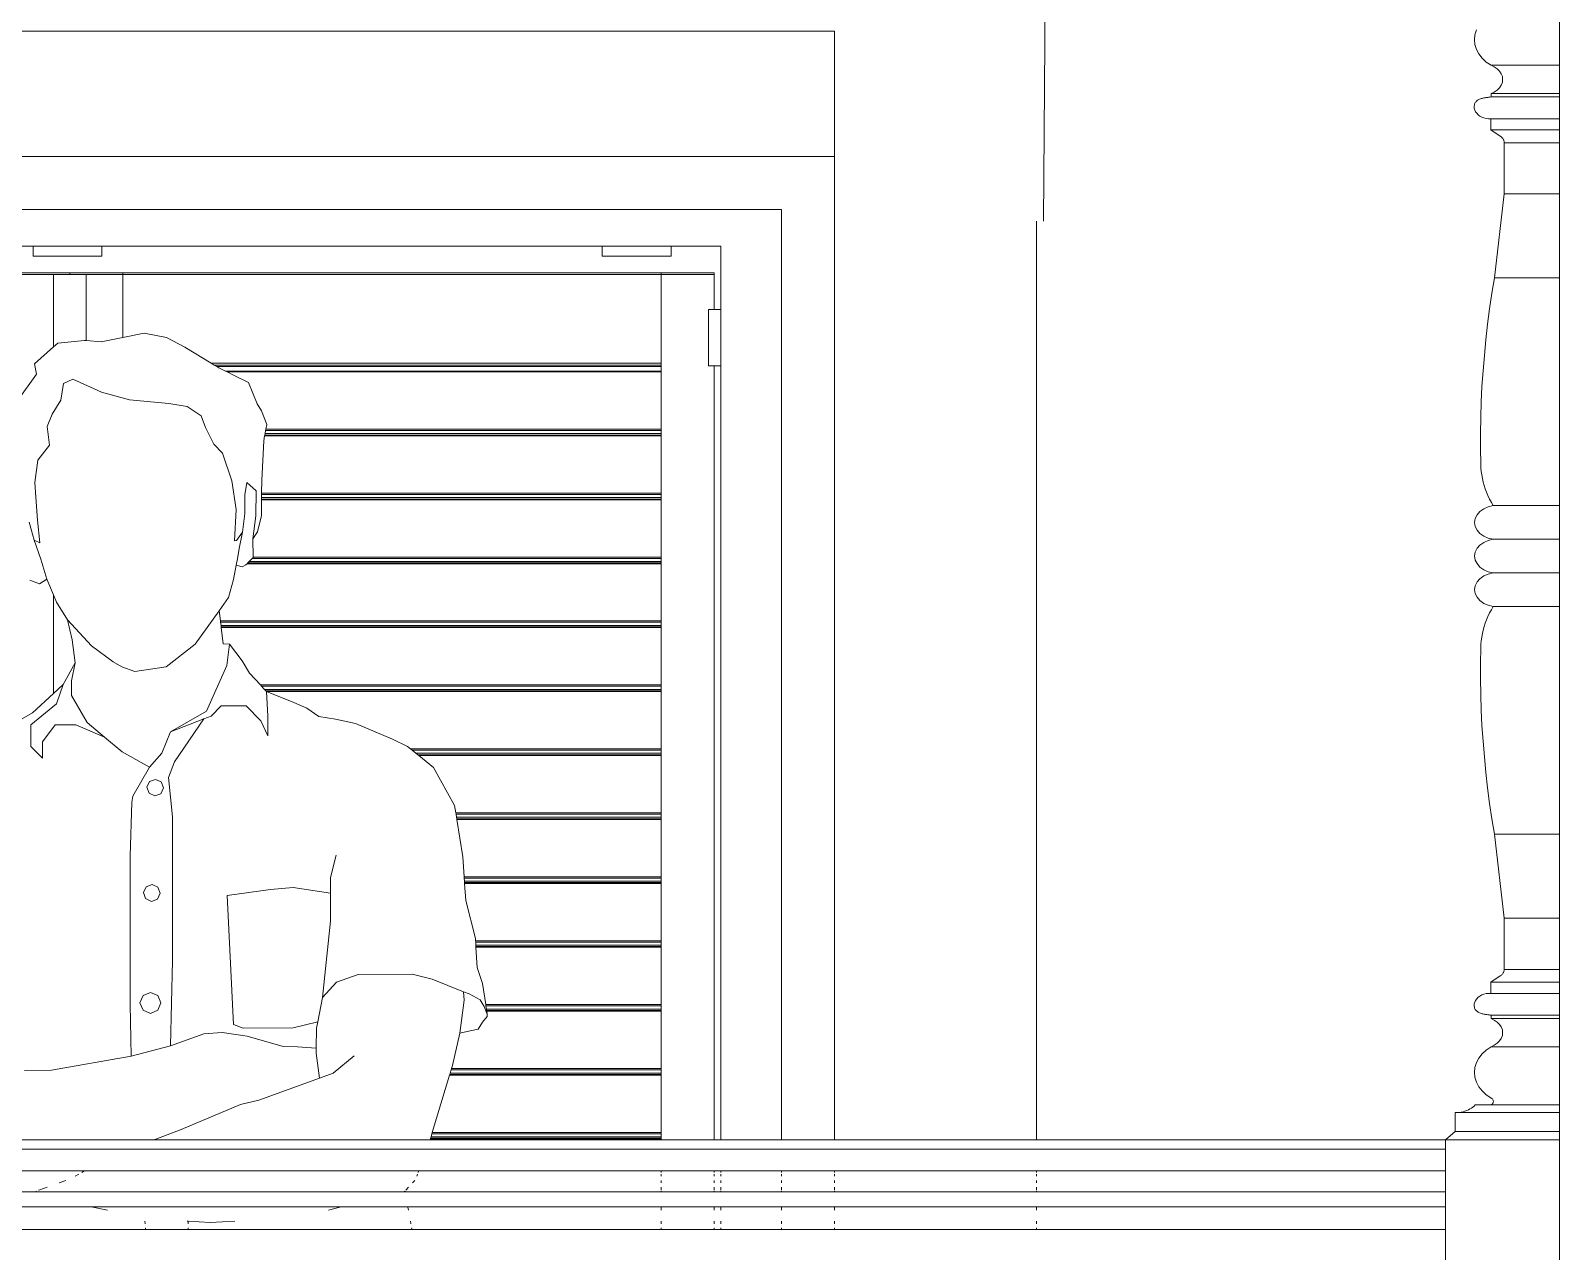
# Model space of a CAD drawing. Header units: inches. Extents: x 16.2 to 49.2, y 7.1 to 20.7.
# Drawn here: x 28.957 to 30.135, y 16.577 to 17.518 of the extents above; entities that cross this region are included whole.
import ezdxf

# ---------------------------------------------------------------- set-up
doc = ezdxf.new("R2010")
doc.units = ezdxf.units.IN
doc.header["$MEASUREMENT"] = 0
doc.layers.add('0inne_gulv', color=252, linetype='Continuous', lineweight=13)

# ---------------------------------------------------------------- blocks, each defined once
blk = doc.blocks.new('DEREK SMALL HOUSE fr')
for p, q in [((-3.9792, -0.8281), (-3.978, -0.6559)), ((-3.5818, -0.6633), (-3.5818, -0.708)), ((-5.3301, -0.6817), (-4.1403, -0.6817)), ((-4.1403, -0.6817), (-4.1403, -0.7782)), ((-3.6457, -0.6808), (-3.6469, -0.6845)), ((-3.6469, -0.6845), (-3.6473, -0.6883)), ((-3.6473, -0.6883), (-3.6469, -0.6921)), ((-3.6469, -0.6921), (-3.6457, -0.6958)), ((-3.6457, -0.6958), (-3.6439, -0.6993)), ((-3.6439, -0.6993), (-3.6413, -0.7026)), ((-3.6413, -0.7026), (-3.6381, -0.7055)), ((-3.6381, -0.7055), (-3.6344, -0.708)), ((-3.6344, -0.708), (-3.6319, -0.7092)), ((-3.5818, -0.708), (-3.6344, -0.708)), ((-3.6319, -0.7092), (-3.6297, -0.7107)), ((-3.6297, -0.7107), (-3.6279, -0.7125)), ((-3.6279, -0.7125), (-3.6266, -0.7145)), ((-3.6266, -0.7145), (-3.6257, -0.7167)), ((-3.6257, -0.7167), (-3.6255, -0.7189)), ((-3.5818, -0.708), (-3.5818, -0.7298)), ((-3.6319, -0.7286), (-3.6344, -0.7298)), ((-3.6344, -0.7298), (-3.6344, -0.7324)), ((-3.5818, -0.7298), (-3.6344, -0.7298)), ((-3.6297, -0.7271), (-3.6319, -0.7286)), ((-3.6279, -0.7253), (-3.6297, -0.7271)), ((-3.6266, -0.7233), (-3.6279, -0.7253)), ((-3.6257, -0.7211), (-3.6266, -0.7233)), ((-3.6255, -0.7189), (-3.6257, -0.7211)), ((-3.5818, -0.7298), (-3.5818, -0.7324)), ((-3.6473, -0.7383), (-3.6475, -0.7397)), ((-3.6475, -0.7397), (-3.6474, -0.7411)), ((-3.6474, -0.7411), (-3.647, -0.7425)), ((-3.6471, -0.7378), (-3.6473, -0.7383)), ((-3.6469, -0.7373), (-3.6471, -0.7378)), ((-3.6466, -0.7368), (-3.6469, -0.7373)), ((-3.6462, -0.7363), (-3.6466, -0.7368)), ((-3.6459, -0.7359), (-3.6462, -0.7363)), ((-3.6454, -0.7354), (-3.6459, -0.7359)), ((-3.6449, -0.735), (-3.6454, -0.7354)), ((-3.6444, -0.7347), (-3.6449, -0.735)), ((-3.6438, -0.7344), (-3.6444, -0.7347)), ((-3.6432, -0.7341), (-3.6438, -0.7344)), ((-3.6426, -0.7338), (-3.6432, -0.7341)), ((-3.6419, -0.7336), (-3.6426, -0.7338)), ((-3.6413, -0.7335), (-3.6419, -0.7336)), ((-3.6407, -0.7333), (-3.6413, -0.7335)), ((-3.6401, -0.7332), (-3.6407, -0.7333)), ((-3.6395, -0.7331), (-3.6401, -0.7332)), ((-3.6388, -0.733), (-3.6395, -0.7331)), ((-3.6382, -0.7329), (-3.6388, -0.733)), ((-3.6376, -0.7328), (-3.6382, -0.7329)), ((-3.6369, -0.7327), (-3.6376, -0.7328)), ((-3.6363, -0.7326), (-3.6369, -0.7327)), ((-3.6357, -0.7325), (-3.6363, -0.7326)), ((-3.635, -0.7325), (-3.6357, -0.7325)), ((-3.6344, -0.7324), (-3.635, -0.7325)), ((-3.5818, -0.7324), (-3.6344, -0.7324)), ((-3.5818, -0.7324), (-3.5818, -0.7492)), ((-3.647, -0.7425), (-3.6464, -0.7438)), ((-3.6464, -0.7438), (-3.6455, -0.745)), ((-3.6455, -0.745), (-3.6444, -0.7461)), ((-3.6444, -0.7461), (-3.6431, -0.7471)), ((-3.6431, -0.7471), (-3.6416, -0.7479)), ((-3.6416, -0.7479), (-3.6399, -0.7485)), ((-3.6399, -0.7485), (-3.6381, -0.7489)), ((-3.6381, -0.7489), (-3.6363, -0.7492)), ((-3.6363, -0.7492), (-3.6345, -0.7492)), ((-3.6345, -0.7492), (-3.6345, -0.7577)), ((-3.5818, -0.7492), (-3.6345, -0.7492)), ((-3.5818, -0.7492), (-3.5818, -0.7577)), ((-3.6345, -0.7577), (-3.6273, -0.7626)), ((-3.5818, -0.7577), (-3.6345, -0.7577)), ((-3.6273, -0.7626), (-3.6269, -0.7629)), ((-3.6269, -0.7629), (-3.6264, -0.7633)), ((-3.6264, -0.7633), (-3.626, -0.7637)), ((-3.626, -0.7637), (-3.6257, -0.7641)), ((-3.6257, -0.7641), (-3.6254, -0.7645)), ((-3.6254, -0.7645), (-3.6251, -0.7649)), ((-3.6251, -0.7649), (-3.6248, -0.7654)), ((-3.6248, -0.7654), (-3.6246, -0.7658)), ((-3.5818, -0.7577), (-3.5818, -0.7677)), ((-3.6246, -0.7658), (-3.6245, -0.7663)), ((-3.6245, -0.7663), (-3.6243, -0.7667)), ((-3.6243, -0.7667), (-3.6243, -0.7672)), ((-3.6243, -0.7672), (-3.6242, -0.7677)), ((-3.6242, -0.7677), (-3.6242, -0.8071)), ((-3.5818, -0.7677), (-3.6242, -0.7677)), ((-3.5818, -0.7677), (-3.5818, -0.8071)), ((-5.3313, -0.7782), (-4.1403, -0.7782)), ((-4.1403, -1.536), (-4.1403, -0.7782)), ((-3.6242, -0.8071), (-3.6318, -0.8717)), ((-3.5818, -0.8071), (-3.6242, -0.8071)), ((-3.5818, -0.8071), (-3.5818, -0.8717)), ((-4.181, -0.8192), (-5.275, -0.8192)), ((-4.181, -1.536), (-4.181, -0.8192)), ((-3.9845, -1.536), (-3.9845, -0.8281)), ((-4.7577, -0.8475), (-5.143, -0.8475)), ((-4.7046, -0.8475), (-4.7577, -0.8475)), ((-4.7577, -0.8552), (-4.7577, -0.8475)), ((-4.3193, -0.8475), (-4.7046, -0.8475)), ((-4.7046, -0.8475), (-4.7046, -0.8552)), ((-4.2662, -0.8475), (-4.3193, -0.8475)), ((-4.3193, -0.8552), (-4.3193, -0.8475)), ((-4.2278, -0.8475), (-4.2662, -0.8475)), ((-4.2662, -0.8475), (-4.2662, -0.8552)), ((-4.2278, -0.8961), (-4.2278, -0.8475)), ((-4.7046, -0.8552), (-4.7577, -0.8552)), ((-4.2662, -0.8552), (-4.3193, -0.8552)), ((-4.7294, -0.8678), (-4.7703, -0.8678)), ((-4.742, -0.8692), (-4.7703, -0.8692)), ((-4.742, -0.925), (-4.742, -0.8692)), ((-4.7294, -0.8692), (-4.742, -0.8692)), ((-4.7294, -0.8678), (-4.7294, -0.8692)), ((-4.6886, -0.8678), (-4.7294, -0.8678)), ((-4.7294, -0.8692), (-4.7169, -0.8692)), ((-4.7169, -0.9201), (-4.7169, -0.8692)), ((-4.6886, -0.8692), (-4.7169, -0.8692)), ((-4.6886, -0.8678), (-4.6886, -0.8692)), ((-4.6886, -0.8678), (-4.2738, -0.8678)), ((-4.6886, -0.9177), (-4.6886, -0.8692)), ((-4.2738, -0.8692), (-4.6886, -0.8692)), ((-4.233, -0.8678), (-4.2738, -0.8678)), ((-4.2738, -0.8678), (-4.2738, -0.8692)), ((-4.233, -0.8692), (-4.2738, -0.8692)), ((-4.2738, -0.8692), (-4.2738, -0.9376)), ((-4.233, -0.8678), (-4.233, -0.8692)), ((-4.233, -0.8961), (-4.233, -0.8692)), ((-3.6318, -0.8717), (-3.6338, -0.8836)), ((-3.5818, -0.8717), (-3.6318, -0.8717)), ((-3.5818, -0.8717), (-3.5818, -1.0473)), ((-3.6338, -0.8836), (-3.6355, -0.8956)), ((-4.2373, -0.8961), (-4.2373, -0.9395)), ((-4.2373, -0.8961), (-4.233, -0.8961)), ((-4.233, -0.8961), (-4.2278, -0.8961)), ((-4.2278, -0.8961), (-4.2278, -0.9395)), ((-3.6355, -0.8956), (-3.6371, -0.9075)), ((-4.6886, -0.9177), (-4.7052, -0.921)), ((-4.6722, -0.9144), (-4.6886, -0.9177)), ((-4.6548, -0.9177), (-4.6722, -0.9144)), ((-4.6407, -0.9253), (-4.6548, -0.9177)), ((-3.6371, -0.9075), (-3.6384, -0.9195)), ((-4.742, -0.925), (-4.7566, -0.9381)), ((-4.7387, -0.922), (-4.742, -0.925)), ((-4.718, -0.92), (-4.7387, -0.922)), ((-4.7169, -0.9201), (-4.718, -0.92)), ((-4.7052, -0.921), (-4.7169, -0.9201)), ((-4.6205, -0.9376), (-4.6407, -0.9253)), ((-3.6384, -0.9195), (-3.6396, -0.9315)), ((-4.7566, -0.9381), (-4.755, -0.946)), ((-4.6205, -0.9376), (-4.2738, -0.9376)), ((-4.6182, -0.939), (-4.6205, -0.9376)), ((-4.6182, -0.939), (-4.2738, -0.939)), ((-4.6162, -0.9402), (-4.6182, -0.939)), ((-4.2738, -0.9402), (-4.6162, -0.9402)), ((-4.6147, -0.9411), (-4.6162, -0.9402)), ((-4.6095, -0.9436), (-4.6147, -0.9411)), ((-4.2738, -0.9376), (-4.2738, -0.939)), ((-4.2738, -0.939), (-4.2738, -0.9402)), ((-4.2738, -0.9402), (-4.2738, -0.9436)), ((-4.233, -0.9395), (-4.2373, -0.9395)), ((-4.233, -1.536), (-4.233, -0.9395)), ((-4.2278, -0.9395), (-4.233, -0.9395)), ((-4.2278, -1.536), (-4.2278, -0.9395)), ((-3.6396, -0.9315), (-3.6406, -0.9434)), ((-4.755, -0.946), (-4.7699, -0.9669)), ((-4.7342, -0.9533), (-4.7363, -0.966)), ((-4.7342, -0.9533), (-4.727, -0.9498)), ((-4.727, -0.9498), (-4.7051, -0.9598)), ((-4.2738, -0.9436), (-4.6095, -0.9436)), ((-4.6082, -0.9443), (-4.6095, -0.9436)), ((-4.2738, -0.9443), (-4.6082, -0.9443)), ((-4.6032, -0.9467), (-4.6082, -0.9443)), ((-4.5917, -0.9525), (-4.6032, -0.9467)), ((-4.585, -0.9688), (-4.5917, -0.9525)), ((-4.2738, -0.9443), (-4.2738, -0.9436)), ((-4.2738, -0.9443), (-4.2738, -0.9883)), ((-3.6406, -0.9434), (-3.6414, -0.9554)), ((-4.7051, -0.9598), (-4.6835, -0.9658)), ((-4.6835, -0.9658), (-4.6531, -0.9685)), ((-3.6414, -0.9554), (-3.642, -0.9674)), ((-4.743, -0.9769), (-4.7469, -0.9864)), ((-4.7363, -0.966), (-4.743, -0.9769)), ((-4.6531, -0.9685), (-4.6389, -0.9709)), ((-4.6389, -0.9709), (-4.6282, -0.978)), ((-4.5816, -0.9742), (-4.585, -0.9688)), ((-4.5776, -0.9847), (-4.5816, -0.9742)), ((-3.642, -0.9674), (-3.6423, -0.9794)), ((-4.7469, -0.9864), (-4.7451, -1.0007)), ((-4.6282, -0.978), (-4.6249, -0.987)), ((-4.6249, -0.987), (-4.6185, -1)), ((-4.5785, -0.9894), (-4.5783, -0.9883)), ((-4.5783, -0.9883), (-4.5776, -0.9847)), ((-4.2738, -0.9883), (-4.5783, -0.9883)), ((-4.2738, -0.9894), (-4.2738, -0.9883)), ((-3.6423, -0.9794), (-3.6426, -0.9914)), ((-4.7451, -1.0007), (-4.7539, -1.0122)), ((-4.6185, -1), (-4.6117, -1.0068)), ((-4.5814, -1.0278), (-4.58, -0.9973)), ((-4.58, -0.9973), (-4.5793, -0.9935)), ((-4.5793, -0.9935), (-4.5792, -0.9929)), ((-4.2738, -0.9935), (-4.5793, -0.9935)), ((-4.5792, -0.9929), (-4.579, -0.9918)), ((-4.2738, -0.9929), (-4.5792, -0.9929)), ((-4.579, -0.9918), (-4.5785, -0.9894)), ((-4.2738, -0.9918), (-4.579, -0.9918)), ((-4.2738, -0.9894), (-4.5785, -0.9894)), ((-4.2738, -0.9894), (-4.2738, -0.9918)), ((-4.2738, -0.9918), (-4.2738, -0.9929)), ((-4.2738, -0.9935), (-4.2738, -0.9929)), ((-4.2738, -0.9935), (-4.2738, -1.0376)), ((-3.6426, -0.9914), (-3.6426, -1.0034)), ((-4.7539, -1.0122), (-4.7564, -1.0296)), ((-4.6117, -1.0068), (-4.6046, -1.0281)), ((-3.6426, -1.0034), (-3.6424, -1.0154)), ((-3.6424, -1.0154), (-3.6422, -1.0182)), ((-3.6422, -1.0182), (-3.642, -1.0209)), ((-3.642, -1.0209), (-3.6416, -1.0236)), ((-3.6416, -1.0236), (-3.6411, -1.0264)), ((-4.7564, -1.0296), (-4.7556, -1.0408)), ((-4.6046, -1.0281), (-4.6012, -1.0503)), ((-4.5946, -1.039), (-4.5929, -1.0295)), ((-4.5929, -1.0295), (-4.5857, -1.0359)), ((-4.5857, -1.0359), (-4.5861, -1.0551)), ((-4.5816, -1.0376), (-4.5814, -1.0278)), ((-3.6411, -1.0264), (-3.6405, -1.0291)), ((-3.6405, -1.0291), (-3.6398, -1.0317)), ((-3.6398, -1.0317), (-3.6389, -1.0344)), ((-3.6389, -1.0344), (-3.6379, -1.037)), ((-4.7556, -1.0408), (-4.7542, -1.0584)), ((-4.5946, -1.0534), (-4.5946, -1.039)), ((-4.5818, -1.055), (-4.5816, -1.0428)), ((-4.2738, -1.0376), (-4.5816, -1.0376)), ((-4.5816, -1.0387), (-4.5816, -1.0376)), ((-4.2738, -1.0387), (-4.5816, -1.0387)), ((-4.5816, -1.0411), (-4.5816, -1.0387)), ((-4.2738, -1.0411), (-4.5816, -1.0411)), ((-4.5816, -1.0422), (-4.5816, -1.0411)), ((-4.2738, -1.0422), (-4.5816, -1.0422)), ((-4.5816, -1.0428), (-4.5816, -1.0422)), ((-4.2738, -1.0428), (-4.5816, -1.0428)), ((-4.2738, -1.0387), (-4.2738, -1.0376)), ((-4.2738, -1.0387), (-4.2738, -1.0411)), ((-4.2738, -1.0411), (-4.2738, -1.0422)), ((-4.2738, -1.0428), (-4.2738, -1.0422)), ((-4.2738, -1.0428), (-4.2738, -1.0869)), ((-3.6366, -1.0482), (-3.6401, -1.0497)), ((-3.6379, -1.037), (-3.6368, -1.0396)), ((-3.6368, -1.0396), (-3.6356, -1.0422)), ((-3.6328, -1.0473), (-3.6366, -1.0482)), ((-3.6356, -1.0422), (-3.6342, -1.0448)), ((-3.6342, -1.0448), (-3.6328, -1.0473)), ((-3.5818, -1.0473), (-3.6328, -1.0473)), ((-3.5818, -1.0473), (-3.5818, -1.0732)), ((-4.7568, -1.0739), (-4.7608, -1.0601)), ((-4.7542, -1.0584), (-4.7524, -1.0759)), ((-4.6012, -1.0503), (-4.6026, -1.0743)), ((-4.5963, -1.0677), (-4.5946, -1.0534)), ((-4.5861, -1.0551), (-4.5884, -1.0728)), ((-4.5847, -1.0675), (-4.5818, -1.055)), ((-3.6466, -1.0572), (-3.6471, -1.0602)), ((-3.6452, -1.0543), (-3.6466, -1.0572)), ((-3.643, -1.0518), (-3.6452, -1.0543)), ((-3.6401, -1.0497), (-3.643, -1.0518)), ((-4.601, -1.0742), (-4.5963, -1.0677)), ((-4.5989, -1.0803), (-4.5963, -1.0677)), ((-4.5884, -1.0728), (-4.5847, -1.0675)), ((-3.6471, -1.0602), (-3.6466, -1.0633)), ((-3.6466, -1.0633), (-3.6452, -1.0661)), ((-3.6452, -1.0661), (-3.643, -1.0687)), ((-3.643, -1.0687), (-3.6401, -1.0708)), ((-3.6401, -1.0708), (-3.6366, -1.0723)), ((-4.7516, -1.0885), (-4.7568, -1.0739)), ((-4.7524, -1.0759), (-4.7568, -1.0739)), ((-4.6026, -1.0743), (-4.601, -1.0742)), ((-4.5989, -1.0803), (-4.6003, -1.0882)), ((-4.5882, -1.0869), (-4.5884, -1.0728)), ((-3.6466, -1.0831), (-3.6471, -1.0861)), ((-3.6452, -1.0802), (-3.6466, -1.0831)), ((-3.643, -1.0777), (-3.6452, -1.0802)), ((-3.6401, -1.0756), (-3.643, -1.0777)), ((-3.6366, -1.0741), (-3.6401, -1.0756)), ((-3.6366, -1.0723), (-3.6328, -1.0732)), ((-3.6328, -1.0732), (-3.6366, -1.0741)), ((-3.6328, -1.0732), (-3.5818, -1.0732)), ((-3.5818, -1.0732), (-3.5818, -1.0991)), ((-4.747, -1.1039), (-4.7516, -1.0885)), ((-4.6032, -1.1041), (-4.6013, -1.0931)), ((-4.6003, -1.0882), (-4.6013, -1.0931)), ((-4.6013, -1.0931), (-4.5966, -1.0944)), ((-4.5966, -1.0944), (-4.5937, -1.093)), ((-4.5937, -1.093), (-4.5928, -1.0921)), ((-4.5928, -1.0921), (-4.5922, -1.0914)), ((-4.2738, -1.0921), (-4.5928, -1.0921)), ((-4.5922, -1.0914), (-4.5912, -1.0903)), ((-4.2738, -1.0914), (-4.5922, -1.0914)), ((-4.5912, -1.0903), (-4.589, -1.088)), ((-4.2738, -1.0903), (-4.5912, -1.0903)), ((-4.589, -1.088), (-4.5882, -1.0872)), ((-4.2738, -1.088), (-4.589, -1.088)), ((-4.2738, -1.0869), (-4.5882, -1.0869)), ((-4.5882, -1.0872), (-4.5882, -1.0869)), ((-4.2738, -1.088), (-4.2738, -1.0869)), ((-4.2738, -1.088), (-4.2738, -1.0903)), ((-4.2738, -1.0903), (-4.2738, -1.0914)), ((-4.2738, -1.0921), (-4.2738, -1.0914)), ((-4.2738, -1.0921), (-4.2738, -1.1361)), ((-3.6471, -1.0861), (-3.6466, -1.0892)), ((-3.6466, -1.0892), (-3.6452, -1.092)), ((-3.6452, -1.092), (-3.643, -1.0946)), ((-3.643, -1.0946), (-3.6401, -1.0967)), ((-4.7603, -1.1047), (-4.7528, -1.1076)), ((-4.7528, -1.1076), (-4.747, -1.1039)), ((-4.747, -1.1039), (-4.742, -1.116)), ((-4.6032, -1.1041), (-4.6071, -1.1182)), ((-3.6452, -1.1061), (-3.6466, -1.109)), ((-3.643, -1.1036), (-3.6452, -1.1061)), ((-3.6401, -1.1015), (-3.643, -1.1036)), ((-3.6401, -1.0967), (-3.6366, -1.0982)), ((-3.6366, -1.1), (-3.6401, -1.1015)), ((-3.6366, -1.0982), (-3.6328, -1.0991)), ((-3.6328, -1.0991), (-3.6366, -1.1)), ((-3.6328, -1.0991), (-3.5818, -1.0991)), ((-3.5818, -1.0991), (-3.5818, -1.125)), ((-4.742, -1.1921), (-4.742, -1.116)), ((-4.742, -1.116), (-4.7397, -1.1216)), ((-4.6142, -1.1284), (-4.6071, -1.1182)), ((-3.6466, -1.109), (-3.6471, -1.112)), ((-3.6471, -1.112), (-3.6466, -1.1151)), ((-3.6466, -1.1151), (-3.6452, -1.1179)), ((-3.6452, -1.1179), (-3.643, -1.1205)), ((-4.7397, -1.1216), (-4.7311, -1.1352)), ((-4.6329, -1.154), (-4.6142, -1.1284)), ((-4.6133, -1.1361), (-4.6142, -1.1284)), ((-3.643, -1.1205), (-3.6401, -1.1226)), ((-3.6401, -1.1226), (-3.6366, -1.1241)), ((-3.6356, -1.13), (-3.6368, -1.1326)), ((-3.6366, -1.1241), (-3.6328, -1.125)), ((-3.6342, -1.1275), (-3.6356, -1.13)), ((-3.6328, -1.125), (-3.6342, -1.1275)), ((-3.6328, -1.125), (-3.5818, -1.125)), ((-3.5818, -1.125), (-3.5818, -1.3005)), ((-4.7311, -1.1352), (-4.7128, -1.1554)), ((-4.7311, -1.1352), (-4.7275, -1.1508)), ((-4.2738, -1.1361), (-4.6133, -1.1361)), ((-4.6132, -1.1372), (-4.6133, -1.1361)), ((-4.2738, -1.1372), (-4.6132, -1.1372)), ((-4.6129, -1.1396), (-4.6132, -1.1372)), ((-4.2738, -1.1396), (-4.6129, -1.1396)), ((-4.6128, -1.1407), (-4.6129, -1.1396)), ((-4.2738, -1.1407), (-4.6128, -1.1407)), ((-4.6127, -1.1413), (-4.6128, -1.1407)), ((-4.2738, -1.1413), (-4.6127, -1.1413)), ((-4.6112, -1.1538), (-4.6127, -1.1413)), ((-4.2738, -1.1372), (-4.2738, -1.1361)), ((-4.2738, -1.1372), (-4.2738, -1.1396)), ((-4.2738, -1.1396), (-4.2738, -1.1407)), ((-4.2738, -1.1413), (-4.2738, -1.1407)), ((-4.2738, -1.1413), (-4.2738, -1.1854)), ((-3.6398, -1.1405), (-3.6405, -1.1432)), ((-3.6389, -1.1379), (-3.6398, -1.1405)), ((-3.6379, -1.1352), (-3.6389, -1.1379)), ((-3.6368, -1.1326), (-3.6379, -1.1352)), ((-4.7275, -1.1508), (-4.7252, -1.1683)), ((-4.6551, -1.1715), (-4.6329, -1.154)), ((-4.6064, -1.1541), (-4.6112, -1.1538)), ((-4.6084, -1.1706), (-4.6064, -1.1541)), ((-4.5966, -1.1668), (-4.6064, -1.1541)), ((-3.6422, -1.1541), (-3.6424, -1.1568)), ((-3.642, -1.1514), (-3.6422, -1.1541)), ((-3.6416, -1.1486), (-3.642, -1.1514)), ((-3.6411, -1.1459), (-3.6416, -1.1486)), ((-3.6405, -1.1432), (-3.6411, -1.1459)), ((-4.7128, -1.1554), (-4.6959, -1.1676)), ((-3.6424, -1.1568), (-3.6426, -1.1688)), ((-4.7252, -1.1683), (-4.7345, -1.1851)), ((-4.7252, -1.1683), (-4.7282, -1.1824)), ((-4.6959, -1.1676), (-4.6893, -1.1715)), ((-4.6794, -1.175), (-4.6893, -1.1715)), ((-4.6551, -1.1715), (-4.6794, -1.175)), ((-4.6241, -1.2057), (-4.6084, -1.1706)), ((-4.5909, -1.1765), (-4.5966, -1.1668)), ((-4.5826, -1.1854), (-4.5909, -1.1765)), ((-3.6426, -1.1688), (-3.6426, -1.1808)), ((-4.7345, -1.1851), (-4.742, -1.1921)), ((-4.7397, -1.1999), (-4.7345, -1.1851)), ((-4.7282, -1.1824), (-4.7282, -1.1936)), ((-4.2738, -1.1854), (-4.5826, -1.1854)), ((-4.5816, -1.1865), (-4.5826, -1.1854)), ((-4.2738, -1.1865), (-4.5816, -1.1865)), ((-4.5794, -1.1889), (-4.5816, -1.1865)), ((-4.2738, -1.1889), (-4.5794, -1.1889)), ((-4.5784, -1.19), (-4.5794, -1.1889)), ((-4.2738, -1.1865), (-4.2738, -1.1854)), ((-4.2738, -1.1889), (-4.2738, -1.1865)), ((-4.2738, -1.1889), (-4.2738, -1.19)), ((-3.6426, -1.1808), (-3.6423, -1.1928)), ((-4.7594, -1.2163), (-4.7397, -1.1999)), ((-4.742, -1.1921), (-4.7581, -1.2069)), ((-4.7282, -1.1936), (-4.7161, -1.2145)), ((-4.2738, -1.19), (-4.5784, -1.19)), ((-4.5778, -1.1906), (-4.5784, -1.19)), ((-4.5768, -1.2096), (-4.5778, -1.1906)), ((-4.2738, -1.1906), (-4.5778, -1.1906)), ((-4.5569, -1.1989), (-4.5778, -1.1906)), ((-4.5778, -1.1906), (-4.5778, -1.1906)), ((-4.5467, -1.2034), (-4.5569, -1.1989)), ((-4.2738, -1.1906), (-4.2738, -1.19)), ((-4.2738, -1.1906), (-4.2738, -1.2347)), ((-3.6423, -1.1928), (-3.642, -1.2048)), ((-4.7581, -1.2069), (-4.7703, -1.214)), ((-4.6519, -1.2216), (-4.6241, -1.2057)), ((-4.6519, -1.2216), (-4.6262, -1.2117)), ((-4.6262, -1.2117), (-4.6488, -1.2448)), ((-4.6262, -1.2117), (-4.6205, -1.2096)), ((-4.6205, -1.2096), (-4.6127, -1.2015)), ((-4.6127, -1.2015), (-4.5934, -1.2015)), ((-4.5934, -1.2015), (-4.5823, -1.213)), ((-4.5823, -1.213), (-4.5768, -1.2246)), ((-4.5768, -1.2246), (-4.5768, -1.2096)), ((-4.5375, -1.2099), (-4.5467, -1.2034)), ((-4.5248, -1.2119), (-4.5375, -1.2099)), ((-4.5092, -1.2152), (-4.5248, -1.2119)), ((-3.642, -1.2048), (-3.6414, -1.2168)), ((-4.7594, -1.2329), (-4.7594, -1.2163)), ((-4.7407, -1.2163), (-4.7504, -1.2292)), ((-4.7247, -1.2163), (-4.7407, -1.2163)), ((-4.7026, -1.2257), (-4.7247, -1.2163)), ((-4.7161, -1.2145), (-4.7026, -1.2257)), ((-4.6586, -1.2379), (-4.6519, -1.2216)), ((-4.5092, -1.2152), (-4.4808, -1.2273)), ((-3.6414, -1.2168), (-3.6406, -1.2288)), ((-4.7504, -1.242), (-4.7594, -1.2329)), ((-4.7504, -1.2292), (-4.7504, -1.242)), ((-4.7026, -1.2257), (-4.689, -1.237)), ((-4.4692, -1.2329), (-4.4808, -1.2273)), ((-4.467, -1.2347), (-4.4692, -1.2329)), ((-4.2738, -1.2347), (-4.467, -1.2347)), ((-4.4656, -1.2358), (-4.467, -1.2347)), ((-4.2738, -1.2358), (-4.4656, -1.2358)), ((-4.4627, -1.2381), (-4.4656, -1.2358)), ((-4.2738, -1.2358), (-4.2738, -1.2347)), ((-4.2738, -1.2381), (-4.2738, -1.2358)), ((-3.6406, -1.2288), (-3.6396, -1.2408)), ((-4.689, -1.237), (-4.6681, -1.2488)), ((-4.6681, -1.2488), (-4.6586, -1.2379)), ((-4.6488, -1.2448), (-4.6534, -1.2568)), ((-4.2738, -1.2381), (-4.4627, -1.2381)), ((-4.4613, -1.2392), (-4.4627, -1.2381)), ((-4.2738, -1.2392), (-4.4613, -1.2392)), ((-4.4606, -1.2398), (-4.4613, -1.2392)), ((-4.2738, -1.2398), (-4.4606, -1.2398)), ((-4.4492, -1.249), (-4.4606, -1.2398)), ((-4.2738, -1.2381), (-4.2738, -1.2392)), ((-4.2738, -1.2398), (-4.2738, -1.2392)), ((-4.2738, -1.2398), (-4.2738, -1.2839)), ((-3.6396, -1.2408), (-3.6384, -1.2528)), ((-4.6681, -1.2488), (-4.6808, -1.2711)), ((-4.67, -1.2643), (-4.6679, -1.2598)), ((-4.6679, -1.2598), (-4.6633, -1.2582)), ((-4.6633, -1.2582), (-4.6589, -1.2602)), ((-4.6589, -1.2602), (-4.6572, -1.2648)), ((-4.6534, -1.2568), (-4.6503, -1.2871)), ((-4.4329, -1.2784), (-4.4492, -1.249)), ((-3.6384, -1.2528), (-3.6371, -1.2647)), ((-4.6808, -1.2711), (-4.6817, -1.2758)), ((-4.6683, -1.2689), (-4.67, -1.2643)), ((-4.6639, -1.271), (-4.6683, -1.2689)), ((-4.6593, -1.2693), (-4.6639, -1.271)), ((-4.6572, -1.2648), (-4.6593, -1.2693)), ((-3.6371, -1.2647), (-3.6355, -1.2767)), ((-4.6817, -1.2758), (-4.6829, -1.3175)), ((-4.432, -1.2839), (-4.4329, -1.2784)), ((-3.6355, -1.2767), (-3.6338, -1.2886)), ((-4.6503, -1.2871), (-4.6502, -1.3978)), ((-4.2738, -1.2839), (-4.432, -1.2839)), ((-4.4318, -1.285), (-4.432, -1.2839)), ((-4.2738, -1.285), (-4.4318, -1.285)), ((-4.4315, -1.2874), (-4.4318, -1.285)), ((-4.2738, -1.2874), (-4.4315, -1.2874)), ((-4.4313, -1.2885), (-4.4315, -1.2874)), ((-4.2738, -1.2885), (-4.4313, -1.2885)), ((-4.4312, -1.2891), (-4.4313, -1.2885)), ((-4.2738, -1.2891), (-4.4312, -1.2891)), ((-4.4266, -1.318), (-4.4312, -1.2891)), ((-4.2738, -1.285), (-4.2738, -1.2839)), ((-4.2738, -1.2874), (-4.2738, -1.285)), ((-4.2738, -1.2874), (-4.2738, -1.2885)), ((-4.2738, -1.2891), (-4.2738, -1.2885)), ((-4.2738, -1.2891), (-4.2738, -1.3332)), ((-3.6338, -1.2886), (-3.6318, -1.3005)), ((-3.6318, -1.3005), (-3.6242, -1.3652)), ((-3.6318, -1.3005), (-3.5818, -1.3005)), ((-3.5818, -1.3005), (-3.5818, -1.3652)), ((-4.6829, -1.3175), (-4.6829, -1.4313)), ((-4.5285, -1.3338), (-4.5242, -1.3166)), ((-4.4256, -1.3332), (-4.4266, -1.318)), ((-4.6727, -1.3455), (-4.6706, -1.341)), ((-4.6706, -1.341), (-4.666, -1.3393)), ((-4.666, -1.3393), (-4.6615, -1.3414)), ((-4.6615, -1.3414), (-4.6599, -1.346)), ((-4.5747, -1.3431), (-4.5572, -1.3415)), ((-4.5572, -1.3415), (-4.5285, -1.3458)), ((-4.5285, -1.3458), (-4.5285, -1.3338)), ((-4.2738, -1.3332), (-4.4256, -1.3332)), ((-4.4255, -1.3343), (-4.4256, -1.3332)), ((-4.2738, -1.3343), (-4.4255, -1.3343)), ((-4.4254, -1.3367), (-4.4255, -1.3343)), ((-4.2738, -1.3367), (-4.4254, -1.3367)), ((-4.4253, -1.3378), (-4.4254, -1.3367)), ((-4.2738, -1.3378), (-4.4253, -1.3378)), ((-4.4253, -1.3384), (-4.4253, -1.3378)), ((-4.2738, -1.3384), (-4.4253, -1.3384)), ((-4.4244, -1.3516), (-4.4253, -1.3384)), ((-4.2738, -1.3343), (-4.2738, -1.3332)), ((-4.2738, -1.3367), (-4.2738, -1.3343)), ((-4.2738, -1.3367), (-4.2738, -1.3378)), ((-4.2738, -1.3384), (-4.2738, -1.3378)), ((-4.2738, -1.3384), (-4.2738, -1.3825)), ((-4.671, -1.3501), (-4.6727, -1.3455)), ((-4.6665, -1.3522), (-4.671, -1.3501)), ((-4.6619, -1.3505), (-4.6665, -1.3522)), ((-4.6599, -1.346), (-4.6619, -1.3505)), ((-4.6081, -1.3478), (-4.5747, -1.3431)), ((-4.6081, -1.3478), (-4.6033, -1.4471)), ((-4.5285, -1.3674), (-4.5285, -1.3458)), ((-4.4169, -1.3808), (-4.4244, -1.3516)), ((-3.6242, -1.3652), (-3.6242, -1.4046)), ((-3.6242, -1.3652), (-3.5818, -1.3652)), ((-3.5818, -1.3652), (-3.5818, -1.4046)), ((-4.5347, -1.4264), (-4.5285, -1.3674)), ((-4.4168, -1.3825), (-4.4169, -1.3808)), ((-4.2738, -1.3825), (-4.4168, -1.3825)), ((-4.4167, -1.3836), (-4.4168, -1.3825)), ((-4.2738, -1.3836), (-4.4167, -1.3836)), ((-4.4166, -1.3859), (-4.4167, -1.3836)), ((-4.2738, -1.3859), (-4.4166, -1.3859)), ((-4.4165, -1.387), (-4.4166, -1.3859)), ((-4.2738, -1.387), (-4.4165, -1.387)), ((-4.4165, -1.3876), (-4.4165, -1.387)), ((-4.2738, -1.3876), (-4.4165, -1.3876)), ((-4.4155, -1.4032), (-4.4165, -1.3876)), ((-4.2738, -1.3836), (-4.2738, -1.3825)), ((-4.2738, -1.3859), (-4.2738, -1.3836)), ((-4.2738, -1.3859), (-4.2738, -1.387)), ((-4.2738, -1.3876), (-4.2738, -1.387)), ((-4.2738, -1.3876), (-4.2738, -1.4317)), ((-4.6502, -1.3978), (-4.6517, -1.4635)), ((-4.5073, -1.4085), (-4.5239, -1.4146)), ((-4.4656, -1.4082), (-4.5073, -1.4085)), ((-4.4501, -1.4122), (-4.4656, -1.4082)), ((-4.4501, -1.4122), (-4.4261, -1.4218)), ((-4.4155, -1.4032), (-4.4114, -1.4154)), ((-3.6273, -1.4096), (-3.6345, -1.4146)), ((-3.6269, -1.4093), (-3.6273, -1.4096)), ((-3.6264, -1.409), (-3.6269, -1.4093)), ((-3.626, -1.4086), (-3.6264, -1.409)), ((-3.6257, -1.4082), (-3.626, -1.4086)), ((-3.6254, -1.4078), (-3.6257, -1.4082)), ((-3.6251, -1.4074), (-3.6254, -1.4078)), ((-3.6248, -1.4069), (-3.6251, -1.4074)), ((-3.6246, -1.4065), (-3.6248, -1.4069)), ((-3.6245, -1.406), (-3.6246, -1.4065)), ((-3.6243, -1.4055), (-3.6245, -1.406)), ((-3.6242, -1.4046), (-3.6243, -1.4051)), ((-3.6243, -1.4051), (-3.6243, -1.4055)), ((-3.5818, -1.4046), (-3.6242, -1.4046)), ((-3.5818, -1.4046), (-3.5818, -1.4146)), ((-4.6754, -1.4305), (-4.673, -1.4248)), ((-4.673, -1.4248), (-4.6673, -1.4224)), ((-4.6673, -1.4224), (-4.6617, -1.4248)), ((-4.6617, -1.4248), (-4.6593, -1.4305)), ((-4.5239, -1.4146), (-4.5347, -1.4264)), ((-4.4261, -1.4218), (-4.4218, -1.4235)), ((-4.4255, -1.4284), (-4.4261, -1.4218)), ((-4.4218, -1.4235), (-4.4133, -1.428)), ((-4.409, -1.4317), (-4.4114, -1.4154)), ((-3.6431, -1.4252), (-3.6444, -1.4261)), ((-3.6416, -1.4243), (-3.6431, -1.4252)), ((-3.6399, -1.4237), (-3.6416, -1.4243)), ((-3.6381, -1.4233), (-3.6399, -1.4237)), ((-3.6363, -1.4231), (-3.6381, -1.4233)), ((-3.6345, -1.4231), (-3.6363, -1.4231)), ((-3.6345, -1.4146), (-3.6345, -1.4231)), ((-3.6345, -1.4146), (-3.5818, -1.4146)), ((-3.6345, -1.4231), (-3.6344, -1.4231)), ((-3.6327, -1.4231), (-3.6344, -1.4231)), ((-3.6327, -1.4231), (-3.6289, -1.4231)), ((-3.6289, -1.4231), (-3.6273, -1.4231)), ((-3.6273, -1.4231), (-3.6202, -1.4231)), ((-3.6202, -1.4231), (-3.6189, -1.4231)), ((-3.6189, -1.4231), (-3.6088, -1.4231)), ((-3.6088, -1.4231), (-3.6078, -1.4231)), ((-3.6078, -1.4231), (-3.5955, -1.4231)), ((-3.5955, -1.4231), (-3.595, -1.4231)), ((-3.595, -1.4231), (-3.5818, -1.4231)), ((-3.5818, -1.4146), (-3.5818, -1.4231)), ((-3.5818, -1.4231), (-3.5818, -1.4398)), ((-4.6829, -1.4313), (-4.682, -1.4714)), ((-4.673, -1.4361), (-4.6754, -1.4305)), ((-4.6673, -1.4385), (-4.673, -1.4361)), ((-4.6617, -1.4361), (-4.6673, -1.4385)), ((-4.6593, -1.4305), (-4.6617, -1.4361)), ((-4.5347, -1.4264), (-4.5383, -1.445)), ((-4.4288, -1.4538), (-4.4255, -1.4284)), ((-4.4133, -1.428), (-4.4102, -1.4333)), ((-4.4102, -1.4333), (-4.4078, -1.4392)), ((-4.2738, -1.4317), (-4.409, -1.4317)), ((-4.4088, -1.4328), (-4.409, -1.4317)), ((-4.2738, -1.4328), (-4.4088, -1.4328)), ((-4.4084, -1.4352), (-4.4088, -1.4328)), ((-4.2738, -1.4352), (-4.4084, -1.4352)), ((-4.4083, -1.4363), (-4.4084, -1.4352)), ((-4.2738, -1.4363), (-4.4083, -1.4363)), ((-4.4082, -1.4369), (-4.4083, -1.4363)), ((-4.2738, -1.4369), (-4.4082, -1.4369)), ((-4.4078, -1.4392), (-4.4082, -1.4369)), ((-4.2738, -1.4328), (-4.2738, -1.4317)), ((-4.2738, -1.4352), (-4.2738, -1.4328)), ((-4.2738, -1.4352), (-4.2738, -1.4363)), ((-4.2738, -1.4369), (-4.2738, -1.4363)), ((-4.2738, -1.4369), (-4.2738, -1.481)), ((-3.6474, -1.4312), (-3.6475, -1.4326)), ((-3.6475, -1.4326), (-3.6473, -1.434)), ((-3.647, -1.4298), (-3.6474, -1.4312)), ((-3.6473, -1.434), (-3.6471, -1.4345)), ((-3.6471, -1.4345), (-3.6469, -1.435)), ((-3.6464, -1.4285), (-3.647, -1.4298)), ((-3.6469, -1.435), (-3.6466, -1.4355)), ((-3.6466, -1.4355), (-3.6462, -1.436)), ((-3.6455, -1.4272), (-3.6464, -1.4285)), ((-3.6462, -1.436), (-3.6459, -1.4364)), ((-3.6459, -1.4364), (-3.6454, -1.4368)), ((-3.6444, -1.4261), (-3.6455, -1.4272)), ((-3.6454, -1.4368), (-3.6449, -1.4372)), ((-4.6033, -1.4471), (-4.5958, -1.45)), ((-4.5573, -1.4496), (-4.5383, -1.445)), ((-4.5383, -1.445), (-4.5393, -1.45)), ((-4.4147, -1.4506), (-4.4114, -1.4452)), ((-4.4078, -1.4408), (-4.4114, -1.4452)), ((-4.4078, -1.4392), (-4.4078, -1.4408)), ((-3.6449, -1.4372), (-3.6444, -1.4376)), ((-3.6444, -1.4376), (-3.6438, -1.4379)), ((-3.6438, -1.4379), (-3.6432, -1.4382)), ((-3.6432, -1.4382), (-3.6426, -1.4384)), ((-3.6426, -1.4384), (-3.6419, -1.4386)), ((-3.6419, -1.4386), (-3.6413, -1.4388)), ((-3.6413, -1.4388), (-3.6407, -1.4389)), ((-3.6407, -1.4389), (-3.6401, -1.4391)), ((-3.6401, -1.4391), (-3.6395, -1.4392)), ((-3.6395, -1.4392), (-3.6388, -1.4393)), ((-3.6388, -1.4393), (-3.6382, -1.4394)), ((-3.6382, -1.4394), (-3.6376, -1.4395)), ((-3.6376, -1.4395), (-3.6369, -1.4396)), ((-3.6369, -1.4396), (-3.6363, -1.4397)), ((-3.6363, -1.4397), (-3.6357, -1.4397)), ((-3.6357, -1.4397), (-3.635, -1.4398)), ((-3.635, -1.4398), (-3.6344, -1.4398)), ((-3.6344, -1.4398), (-3.6344, -1.4425)), ((-3.6344, -1.4398), (-3.5818, -1.4398)), ((-3.6344, -1.4425), (-3.6319, -1.4437)), ((-3.6344, -1.4425), (-3.5818, -1.4425)), ((-3.6319, -1.4437), (-3.6297, -1.4452)), ((-3.6297, -1.4452), (-3.6279, -1.447)), ((-3.6279, -1.447), (-3.6266, -1.449)), ((-3.5818, -1.4398), (-3.5818, -1.4425)), ((-3.5818, -1.4425), (-3.5818, -1.4643)), ((-4.6262, -1.4542), (-4.6517, -1.4635)), ((-4.6119, -1.4532), (-4.6262, -1.4542)), ((-4.5928, -1.4561), (-4.6119, -1.4532)), ((-4.5958, -1.45), (-4.5573, -1.4496)), ((-4.5651, -1.4641), (-4.5928, -1.4561)), ((-4.5393, -1.45), (-4.5395, -1.4652)), ((-4.4346, -1.4788), (-4.4288, -1.4538)), ((-4.4288, -1.4538), (-4.421, -1.4519)), ((-4.421, -1.4519), (-4.4147, -1.4506)), ((-3.6279, -1.4598), (-3.6297, -1.4616)), ((-3.6266, -1.4578), (-3.6279, -1.4598)), ((-3.6266, -1.449), (-3.6257, -1.4511)), ((-3.6257, -1.4556), (-3.6266, -1.4578)), ((-3.6257, -1.4511), (-3.6255, -1.4534)), ((-3.6255, -1.4534), (-3.6257, -1.4556)), ((-4.7436, -1.4822), (-4.682, -1.4714)), ((-4.682, -1.4714), (-4.6517, -1.4635)), ((-4.5539, -1.4642), (-4.5651, -1.4641)), ((-4.5395, -1.4652), (-4.5539, -1.4642)), ((-4.5395, -1.4652), (-4.5396, -1.4693)), ((-4.5396, -1.4693), (-4.5371, -1.4884)), ((-4.5265, -1.4845), (-4.5104, -1.4713)), ((-3.6413, -1.4697), (-3.6439, -1.473)), ((-3.6381, -1.4668), (-3.6413, -1.4697)), ((-3.6344, -1.4643), (-3.6381, -1.4668)), ((-3.6319, -1.4631), (-3.6344, -1.4643)), ((-3.6344, -1.4643), (-3.5818, -1.4643)), ((-3.6297, -1.4616), (-3.6319, -1.4631)), ((-3.5818, -1.4643), (-3.5818, -1.509)), ((-4.7436, -1.4822), (-4.7643, -1.4825)), ((-4.4363, -1.4845), (-4.4356, -1.4821)), ((-4.4356, -1.4821), (-4.4353, -1.481)), ((-4.2738, -1.4821), (-4.4356, -1.4821)), ((-4.4353, -1.481), (-4.4346, -1.4788)), ((-4.2738, -1.481), (-4.4353, -1.481)), ((-4.2738, -1.4821), (-4.2738, -1.481)), ((-4.2738, -1.4845), (-4.2738, -1.4821)), ((-3.6469, -1.4802), (-3.6473, -1.484)), ((-3.6473, -1.484), (-3.6469, -1.4878)), ((-3.6457, -1.4765), (-3.6469, -1.4802)), ((-3.6439, -1.473), (-3.6457, -1.4765)), ((-4.5371, -1.4884), (-4.5838, -1.5054)), ((-4.5371, -1.4884), (-4.5265, -1.4845)), ((-4.4501, -1.5303), (-4.4368, -1.4862)), ((-4.4368, -1.4862), (-4.4367, -1.4856)), ((-4.2738, -1.4862), (-4.4368, -1.4862)), ((-4.4367, -1.4856), (-4.4363, -1.4845)), ((-4.2738, -1.4856), (-4.4367, -1.4856)), ((-4.2738, -1.4845), (-4.4363, -1.4845)), ((-4.2738, -1.4845), (-4.2738, -1.4856)), ((-4.2738, -1.4862), (-4.2738, -1.4856)), ((-4.2738, -1.4862), (-4.2738, -1.5303)), ((-3.6469, -1.4878), (-3.6457, -1.4915)), ((-3.6457, -1.4915), (-3.6439, -1.495)), ((-3.6439, -1.495), (-3.6413, -1.4983)), ((-4.5838, -1.5054), (-4.5978, -1.5087)), ((-3.6413, -1.4983), (-3.6381, -1.5012)), ((-3.6381, -1.5012), (-3.6339, -1.504)), ((-3.6339, -1.504), (-3.6334, -1.5044)), ((-3.6334, -1.5044), (-3.6331, -1.5049)), ((-3.6331, -1.5049), (-3.6328, -1.5053)), ((-3.6328, -1.5074), (-3.6331, -1.5078)), ((-3.6328, -1.5053), (-3.6327, -1.5058)), ((-3.6327, -1.5069), (-3.6328, -1.5074)), ((-3.6327, -1.5058), (-3.6326, -1.5064)), ((-3.6326, -1.5064), (-3.6327, -1.5069)), ((-4.5978, -1.5087), (-4.6436, -1.5281)), ((-3.6621, -1.515), (-3.6606, -1.5149)), ((-3.6621, -1.5295), (-3.6621, -1.515)), ((-3.6606, -1.5149), (-3.659, -1.5148)), ((-3.6606, -1.5149), (-3.5818, -1.515)), ((-3.659, -1.5148), (-3.6575, -1.5146)), ((-3.656, -1.5143), (-3.6575, -1.5146)), ((-3.6546, -1.5139), (-3.656, -1.5143)), ((-3.6532, -1.5134), (-3.6546, -1.5139)), ((-3.6532, -1.5134), (-3.6519, -1.5129)), ((-3.6507, -1.5122), (-3.6519, -1.5129)), ((-3.6507, -1.5122), (-3.6495, -1.5115)), ((-3.6495, -1.5115), (-3.6485, -1.5107)), ((-3.6475, -1.5099), (-3.6485, -1.5107)), ((-3.6467, -1.509), (-3.6475, -1.5099)), ((-3.6467, -1.509), (-3.6344, -1.509)), ((-3.6339, -1.5087), (-3.6344, -1.509)), ((-3.6344, -1.509), (-3.5818, -1.509)), ((-3.6334, -1.5083), (-3.6339, -1.5087)), ((-3.6331, -1.5078), (-3.6334, -1.5083)), ((-3.5818, -1.509), (-3.5818, -1.515)), ((-3.5818, -1.515), (-3.5818, -1.5295)), ((-4.6631, -1.5354), (-4.6436, -1.5281)), ((-4.4504, -1.5314), (-4.4501, -1.5303)), ((-4.2738, -1.5303), (-4.4501, -1.5303)), ((-4.2738, -1.5314), (-4.2738, -1.5303)), ((-3.6621, -1.5295), (-3.6694, -1.536)), ((-3.6621, -1.5295), (-3.5818, -1.5295)), ((-3.5818, -1.5295), (-3.5818, -1.536)), ((-4.8894, -1.536), (-4.6646, -1.536)), ((-4.6631, -1.5354), (-4.6646, -1.536)), ((-4.6646, -1.536), (-4.4518, -1.536)), ((-4.4518, -1.536), (-4.4516, -1.5354)), ((-4.4518, -1.536), (-4.2738, -1.536)), ((-4.4516, -1.5354), (-4.4514, -1.5348)), ((-4.2738, -1.5354), (-4.4516, -1.5354)), ((-4.4514, -1.5348), (-4.4511, -1.5337)), ((-4.2738, -1.5348), (-4.4514, -1.5348)), ((-4.4511, -1.5337), (-4.4504, -1.5314)), ((-4.2738, -1.5337), (-4.4511, -1.5337)), ((-4.2738, -1.5314), (-4.4504, -1.5314)), ((-4.2738, -1.5314), (-4.2738, -1.5337)), ((-4.2738, -1.5337), (-4.2738, -1.5348)), ((-4.2738, -1.5354), (-4.2738, -1.5348)), ((-4.2738, -1.5354), (-4.2738, -1.536)), ((-4.2738, -1.536), (-4.233, -1.536)), ((-4.233, -1.536), (-4.2278, -1.536)), ((-4.2278, -1.536), (-4.181, -1.536)), ((-4.181, -1.536), (-4.1403, -1.536)), ((-4.1403, -1.536), (-3.9845, -1.536)), ((-3.9845, -1.536), (-3.6694, -1.536)), ((-3.6694, -1.536), (-3.5818, -1.536)), ((-3.6694, -1.536), (-3.6694, -1.5432)), ((-3.5818, -1.536), (-3.5818, -2.6989)), ((-5.5789, -1.5432), (-3.6694, -1.5432)), ((-3.6694, -1.5432), (-3.6694, -1.5599)), ((-4.8812, -1.5599), (-4.7181, -1.5599)), ((-4.7224, -1.5623), (-4.7252, -1.5639)), ((-4.7181, -1.5599), (-4.72, -1.561)), ((-4.7181, -1.5599), (-4.4604, -1.5599)), ((-4.4621, -1.5639), (-4.4615, -1.5623)), ((-4.4609, -1.561), (-4.4604, -1.5599)), ((-4.4604, -1.5599), (-4.2738, -1.5599)), ((-4.2738, -1.5599), (-4.2738, -1.561)), ((-4.2738, -1.5599), (-4.233, -1.5599)), ((-4.2738, -1.5623), (-4.2738, -1.5639)), ((-4.233, -1.561), (-4.233, -1.5599)), ((-4.233, -1.5599), (-4.2278, -1.5599)), ((-4.233, -1.5639), (-4.233, -1.5623)), ((-4.2278, -1.561), (-4.2278, -1.5599)), ((-4.2278, -1.5599), (-4.181, -1.5599)), ((-4.2278, -1.5639), (-4.2278, -1.5623)), ((-4.181, -1.561), (-4.181, -1.5599)), ((-4.181, -1.5599), (-4.1403, -1.5599)), ((-4.181, -1.5639), (-4.181, -1.5623)), ((-4.1403, -1.5599), (-4.1403, -1.561)), ((-4.1403, -1.5599), (-3.9845, -1.5599)), ((-4.1403, -1.5623), (-4.1403, -1.5639)), ((-3.9845, -1.561), (-3.9845, -1.5599)), ((-3.9845, -1.5599), (-3.6694, -1.5599)), ((-3.9845, -1.5639), (-3.9845, -1.5623)), ((-3.6694, -1.5599), (-3.6694, -1.5759)), ((-4.8704, -1.5759), (-4.7558, -1.5759)), ((-4.755, -1.5755), (-4.7558, -1.5759)), ((-4.7558, -1.5759), (-4.4721, -1.5759)), ((-4.7526, -1.5744), (-4.7534, -1.5747)), ((-4.7468, -1.5724), (-4.7526, -1.5744)), ((-4.7325, -1.5673), (-4.7375, -1.5691)), ((-4.4714, -1.5755), (-4.4721, -1.5759)), ((-4.4721, -1.5759), (-4.471, -1.5759)), ((-4.471, -1.5759), (-4.4711, -1.5755)), ((-4.471, -1.5759), (-4.2738, -1.5759)), ((-4.4706, -1.5747), (-4.4684, -1.5724)), ((-4.4654, -1.5691), (-4.4637, -1.5673)), ((-4.2738, -1.5673), (-4.2738, -1.5691)), ((-4.2738, -1.5724), (-4.2738, -1.5747)), ((-4.2738, -1.5755), (-4.2738, -1.5759)), ((-4.2738, -1.5759), (-4.233, -1.5759)), ((-4.233, -1.5691), (-4.233, -1.5673)), ((-4.233, -1.5747), (-4.233, -1.5724)), ((-4.233, -1.5759), (-4.233, -1.5755)), ((-4.233, -1.5759), (-4.2278, -1.5759)), ((-4.2278, -1.5691), (-4.2278, -1.5673)), ((-4.2278, -1.5747), (-4.2278, -1.5724)), ((-4.2278, -1.5759), (-4.2278, -1.5755)), ((-4.2278, -1.5759), (-4.181, -1.5759)), ((-4.181, -1.5691), (-4.181, -1.5673)), ((-4.181, -1.5747), (-4.181, -1.5724)), ((-4.181, -1.5759), (-4.181, -1.5755)), ((-4.181, -1.5759), (-4.1403, -1.5759)), ((-4.1403, -1.5673), (-4.1403, -1.5691)), ((-4.1403, -1.5724), (-4.1403, -1.5747)), ((-4.1403, -1.5755), (-4.1403, -1.5759)), ((-4.1403, -1.5759), (-3.9845, -1.5759)), ((-3.9845, -1.5691), (-3.9845, -1.5673)), ((-3.9845, -1.5747), (-3.9845, -1.5724)), ((-3.9845, -1.5759), (-3.9845, -1.5755)), ((-3.9845, -1.5759), (-3.6694, -1.5759)), ((-3.6694, -1.5759), (-3.6694, -1.5875)), ((-5.5789, -1.5875), (-3.6694, -1.5875)), ((-4.7003, -1.5901), (-4.7117, -1.5878)), ((-4.5301, -1.5901), (-4.5213, -1.5878)), ((-4.4685, -1.5901), (-4.4689, -1.5878)), ((-4.2738, -1.5878), (-4.2738, -1.5901)), ((-4.233, -1.5901), (-4.233, -1.5878)), ((-4.2278, -1.5901), (-4.2278, -1.5878)), ((-4.181, -1.5901), (-4.181, -1.5878)), ((-4.1403, -1.5878), (-4.1403, -1.5901)), ((-3.9845, -1.5901), (-3.9845, -1.5878)), ((-3.6694, -1.605), (-3.6694, -1.5875)), ((-4.6714, -1.6006), (-4.6715, -1.5985)), ((-4.6381, -1.5986), (-4.639, -1.5985)), ((-4.6212, -1.5996), (-4.6381, -1.5986)), ((-4.6381, -1.6006), (-4.6381, -1.5986)), ((-4.6022, -1.5985), (-4.6212, -1.5996)), ((-4.4666, -1.6006), (-4.467, -1.5985)), ((-4.2738, -1.5985), (-4.2738, -1.6006)), ((-4.233, -1.6006), (-4.233, -1.5985)), ((-4.2278, -1.6006), (-4.2278, -1.5985)), ((-4.181, -1.6006), (-4.181, -1.5985)), ((-4.1403, -1.5985), (-4.1403, -1.6006)), ((-3.9846, -1.6006), (-3.9846, -1.5985)), ((-3.9845, -1.6006), (-3.9845, -1.5985)), ((-4.8402, -1.605), (-4.6711, -1.605)), ((-4.6711, -1.605), (-4.6711, -1.6038)), ((-4.6711, -1.605), (-4.6382, -1.605)), ((-4.6382, -1.605), (-4.6382, -1.6038)), ((-4.6382, -1.605), (-4.4661, -1.605)), ((-4.4661, -1.605), (-4.466, -1.6038)), ((-4.4661, -1.605), (-4.2738, -1.605)), ((-4.2738, -1.6038), (-4.2738, -1.605)), ((-4.2738, -1.605), (-4.233, -1.605)), ((-4.233, -1.605), (-4.233, -1.6038)), ((-4.233, -1.605), (-4.2278, -1.605)), ((-4.2278, -1.605), (-4.2278, -1.6038)), ((-4.2278, -1.605), (-4.181, -1.605)), ((-4.181, -1.605), (-4.181, -1.6038)), ((-4.181, -1.605), (-4.1403, -1.605)), ((-4.1403, -1.6038), (-4.1403, -1.605)), ((-4.1403, -1.605), (-3.9846, -1.605)), ((-3.9846, -1.605), (-3.9846, -1.6038)), ((-3.9846, -1.605), (-3.9845, -1.605)), ((-3.9845, -1.605), (-3.9845, -1.6038)), ((-3.9845, -1.605), (-3.6694, -1.605)), ((-3.6694, -1.605), (-3.6694, -1.6389))]:
    blk.add_line(p, q)

msp = doc.modelspace()

# ---------------------------------------------------------------- block references
at = {"layer": '0inne_gulv'}
msp.add_blockref('DEREK SMALL HOUSE fr', (33.7165, 18.1994), dxfattribs=at)

doc.saveas('drawing.dxf')
